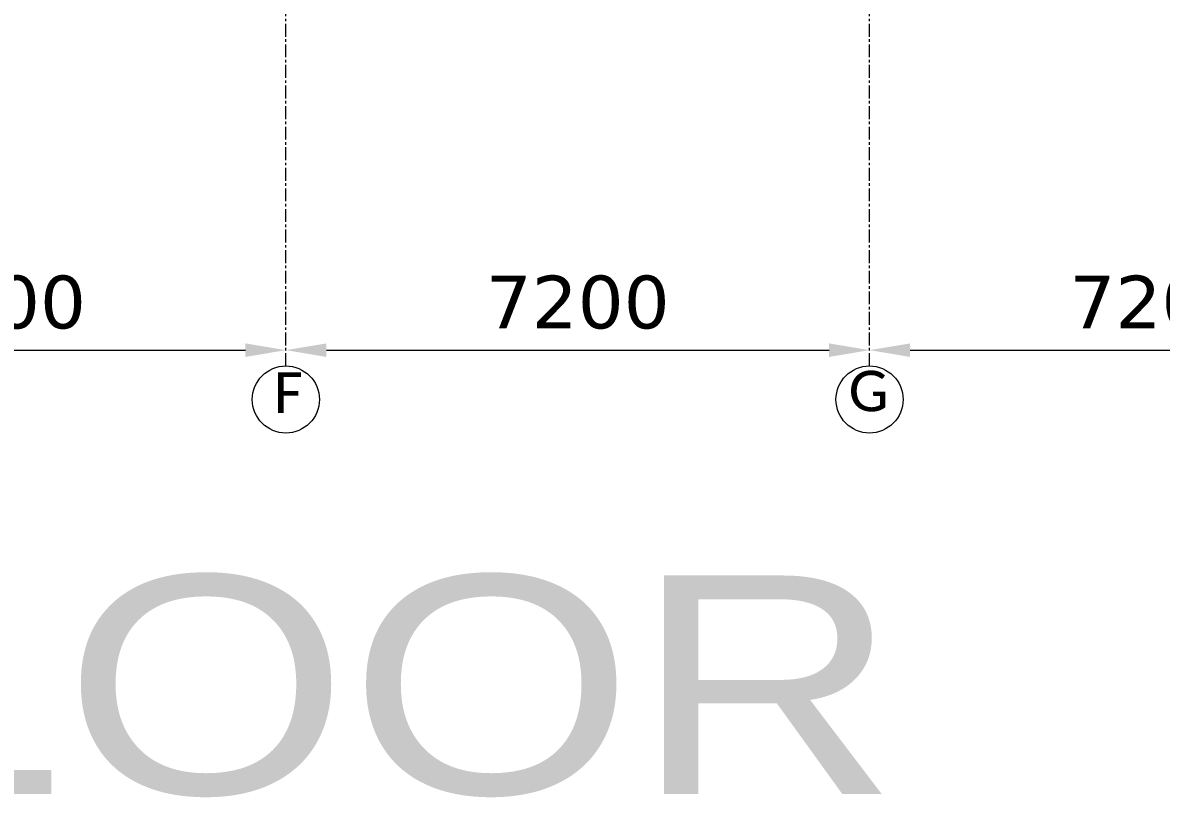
# Model space of a CAD drawing. Header units: millimetres. Extents: x 26027 to 581921, y 7230 to 233891.
# Drawn here: x 484754 to 498797, y 114963 to 124521 of the extents above; entities that cross this region are included whole.
import ezdxf

# ---------------------------------------------------------------- set-up
doc = ezdxf.new("R2010")
doc.units = ezdxf.units.MM
doc.header["$LTSCALE"] = 5
doc.linetypes.add('CENTER', pattern=[50.8, 31.75, -6.35, 6.35, -6.35])
doc.layers.get('DEFPOINTS').update_dxf_attribs({"color": 252})
doc.layers.add('axes', color=252, linetype='Continuous')
for name, color, linetype, lineweight in [('AxisBalloons_2', 252, 'Continuous', 0), ('Dims', 252, 'Continuous', 5), ('Frame', 7, 'Continuous', 5), ('Text', 252, 'Continuous', 5)]:
    doc.layers.add(name, color=color, linetype=linetype, lineweight=lineweight)
doc.styles.add('Dimension', font='verdana.ttf')
doc.styles.add('MARI3', font='arial.ttf', dxfattribs={"width": 1.2})
doc.styles.get("Standard").update_dxf_attribs({"font": 'calibri.ttf'})
doc.dimstyles.new('D500', dxfattribs={"dimtxt": 650, "dimasz": 500, "dimexe": 150, "dimexo": 100, "dimgap": 250, "dimtad": 1, "dimdec": 0, "dimtxsty": 'Dimension', "dimcen": 100, "dimdle": 150, "dimclrd": 250, "dimclre": 250, "dimclrt": 7, "dimadec": 0, "dimazin": 0, "dimtfac": 1, "dimtdec": 0, "dimtmove": 0, "dimatfit": 3, "dimfxl": 1, "dimlwd": 5, "dimlwe": 5, "dimarcsym": 0})

# ---------------------------------------------------------------- blocks, each defined once
blk = doc.blocks.new('*D260')
at = {"layer": 'DEFPOINTS', "color": 0, "transparency": 16777216}
for p in [(480799, 120481), (487999, 120481, 0), (487999, 120481)]:
    blk.add_point(p, dxfattribs=at)
at = {"layer": 'Dims', "color": 250, "linetype": 'Continuous', "lineweight": 5, "transparency": 16777216}
for p, q in [((480799, 120581), (480799, 120631)), ((487999, 120581), (487999, 120631)), ((481299, 120481), (487499, 120481))]:
    blk.add_line(p, q, dxfattribs=at)
at = {"layer": 'Dims', "color": 250, "transparency": 16777216}
for points in [[(481299, 120564), (481299, 120397), (480799, 120481)], [(487499, 120564), (487499, 120397), (487999, 120481)]]:
    blk.add_solid(points, dxfattribs=at)
at = {"layer": 'Dims', "color": 7, "lineweight": 0, "transparency": 16777216, "insert": (484399, 121069), "char_height": 650, "attachment_point": 5, "style": 'Dimension'}
blk.add_mtext('7200', dxfattribs=at)
blk = doc.blocks.new('*D261')
at = {"layer": 'DEFPOINTS', "color": 0, "transparency": 16777216}
for p in [(487999, 120481, 0), (495199, 120481), (495199, 120481)]:
    blk.add_point(p, dxfattribs=at)
at = {"layer": 'Dims', "color": 250, "linetype": 'Continuous', "lineweight": 5, "transparency": 16777216}
for p, q in [((487999, 120581), (487999, 120631)), ((495199, 120581), (495199, 120631)), ((488499, 120481), (494699, 120481))]:
    blk.add_line(p, q, dxfattribs=at)
at = {"layer": 'Dims', "color": 250, "transparency": 16777216}
for points in [[(488499, 120564), (488499, 120397), (487999, 120481)], [(494699, 120564), (494699, 120397), (495199, 120481)]]:
    blk.add_solid(points, dxfattribs=at)
at = {"layer": 'Dims', "color": 7, "lineweight": 0, "transparency": 16777216, "insert": (491599, 121069), "char_height": 650, "attachment_point": 5, "style": 'Dimension'}
blk.add_mtext('7200', dxfattribs=at)
blk = doc.blocks.new('*D262')
at = {"layer": 'DEFPOINTS', "color": 0, "transparency": 16777216}
for p in [(495199, 120481), (502399, 120481), (502399, 120481)]:
    blk.add_point(p, dxfattribs=at)
at = {"layer": 'Dims', "color": 250, "linetype": 'Continuous', "lineweight": 5, "transparency": 16777216}
for p, q in [((495199, 120581), (495199, 120631)), ((502399, 120581), (502399, 120631)), ((495699, 120481), (501899, 120481))]:
    blk.add_line(p, q, dxfattribs=at)
at = {"layer": 'Dims', "color": 250, "transparency": 16777216}
for points in [[(495699, 120564), (495699, 120397), (495199, 120481)], [(501899, 120564), (501899, 120397), (502399, 120481)]]:
    blk.add_solid(points, dxfattribs=at)
at = {"layer": 'Dims', "color": 7, "lineweight": 0, "transparency": 16777216, "insert": (498799, 121069), "char_height": 650, "attachment_point": 5, "style": 'Dimension'}
blk.add_mtext('7200', dxfattribs=at)

msp = doc.modelspace()

# ---------------------------------------------------------------- linework, layer by layer
at = {"layer": 'axes', "linetype": 'CENTER', "lineweight": 0}
for p, q in [((487998.8, 120285.6, 0), (487998.8, 210035.3, 0)), ((495198.8, 120285.6, 0), (495198.8, 210035.3, 0))]:
    msp.add_line(p, q, dxfattribs=at)
at = {"layer": 'AxisBalloons_2'}
for centre in [(487998.8, 119871.7, 0), (495198.8, 119871.7, 0)]:
    msp.add_circle(centre, 413.9, dxfattribs=at)

# ---------------------------------------------------------------- texts
at = {"layer": 'Frame', "style": 'MARI3', "width": 1.2}
msp.add_text('GROUND FLOOR ', height=2698.622, dxfattribs=at).set_placement((458616.7, 115001.3, -4.9))
at = {"layer": 'Text', "char_height": 500, "attachment_point": 1}
for s, insert in [('G', (494941.1, 120226.3, 0)), ('F', (487848.8, 120205.5, 0))]:
    msp.add_mtext_dynamic_manual_height_columns(s, width=500, gutter_width=1, heights=[0], dxfattribs=dict(at, insert=insert))

# ---------------------------------------------------------------- dimensions: what is measured, and where the dimension line sits
at = {"layer": 'Dims', "lineweight": 0}
for base, p1, p2, picture, middle in [((487998.8, 120480.8, 0), (480798.8, 120480.8, 0), (487998.8, 120480.8, 0), '*D260', (484398.8, 121069.3, 0)), ((495198.8, 120480.8, 0), (487998.8, 120480.8, 0), (495198.8, 120480.8, 0), '*D261', (491598.8, 121069.3, 0)), ((502398.8, 120480.8, 0), (495198.8, 120480.8, 0), (502398.8, 120480.8, 0), '*D262', (498798.8, 121069.3, 0))]:
    dim = msp.add_linear_dim(base=base, p1=p1, p2=p2, dimstyle='D500', dxfattribs=at)
    dim.commit()
    dim.dimension.update_dxf_attribs({"geometry": picture, "text_midpoint": middle})

doc.saveas('drawing.dxf')
